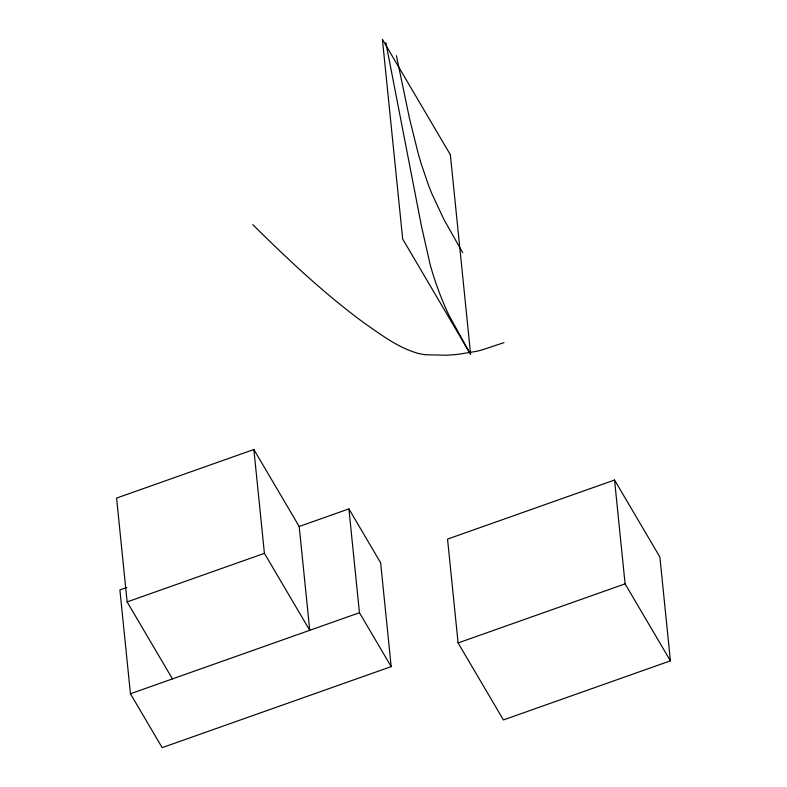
<?xml version="1.0" encoding="UTF-8"?>
<svg xmlns="http://www.w3.org/2000/svg" width="787" height="787" viewBox="0 0 787 787"><rect width="100%" height="100%" fill="white"/><g stroke="black" fill="none" stroke-linecap="round" stroke-linejoin="round"><path stroke-width="1.18" d="M503.995 342.63L481.998 349.93A92.482 60.146 -30.5 0 1 476.371 351.346L458.88 354.209A178.137 115.856 -30.5 0 1 446.16 355.222L425.885 354.77A78.552 51.086 -30.5 0 1 418.438 353.442C398.212 347.923 381.223 334.78 364.243 323.044C324.264 293.63 287.983 259.553 252.804 224.639M253.867 449.505L264.412 553.34L309.744 630.318L299.198 526.483L253.867 449.505L116.584 498.082L127.13 601.917L172.451 678.896M126.835 587.476L119.899 589.925L130.445 693.76L162.171 747.65L391.188 666.619L380.633 562.784L348.907 508.894L299.168 526.493M127.13 601.917L264.412 553.34M614.549 480.021L447.547 539.105L458.093 642.94L503.414 719.928L670.416 660.834L659.87 556.999L614.549 480.021L625.094 583.856L670.416 660.834M130.445 693.76L359.452 612.729L348.907 508.894M458.093 642.94L625.094 583.856M462.677 252.706L443.907 219.445L431.847 193.651A69.059 15.032 70.5 0 1 428.266 184.522L421.498 164.631A106.54 23.187 70.5 0 1 418.192 153.495L409.447 118.227L396.432 55.71M359.452 612.729L391.188 666.619M468.786 351.287L448.905 315.154A72.453 15.77 70.5 0 1 430.214 264.825L421.429 225.987L385.866 42.695M450.351 154.744L382.403 39.35L402.688 239.041L470.636 354.435L450.351 154.744"/></g></svg>
